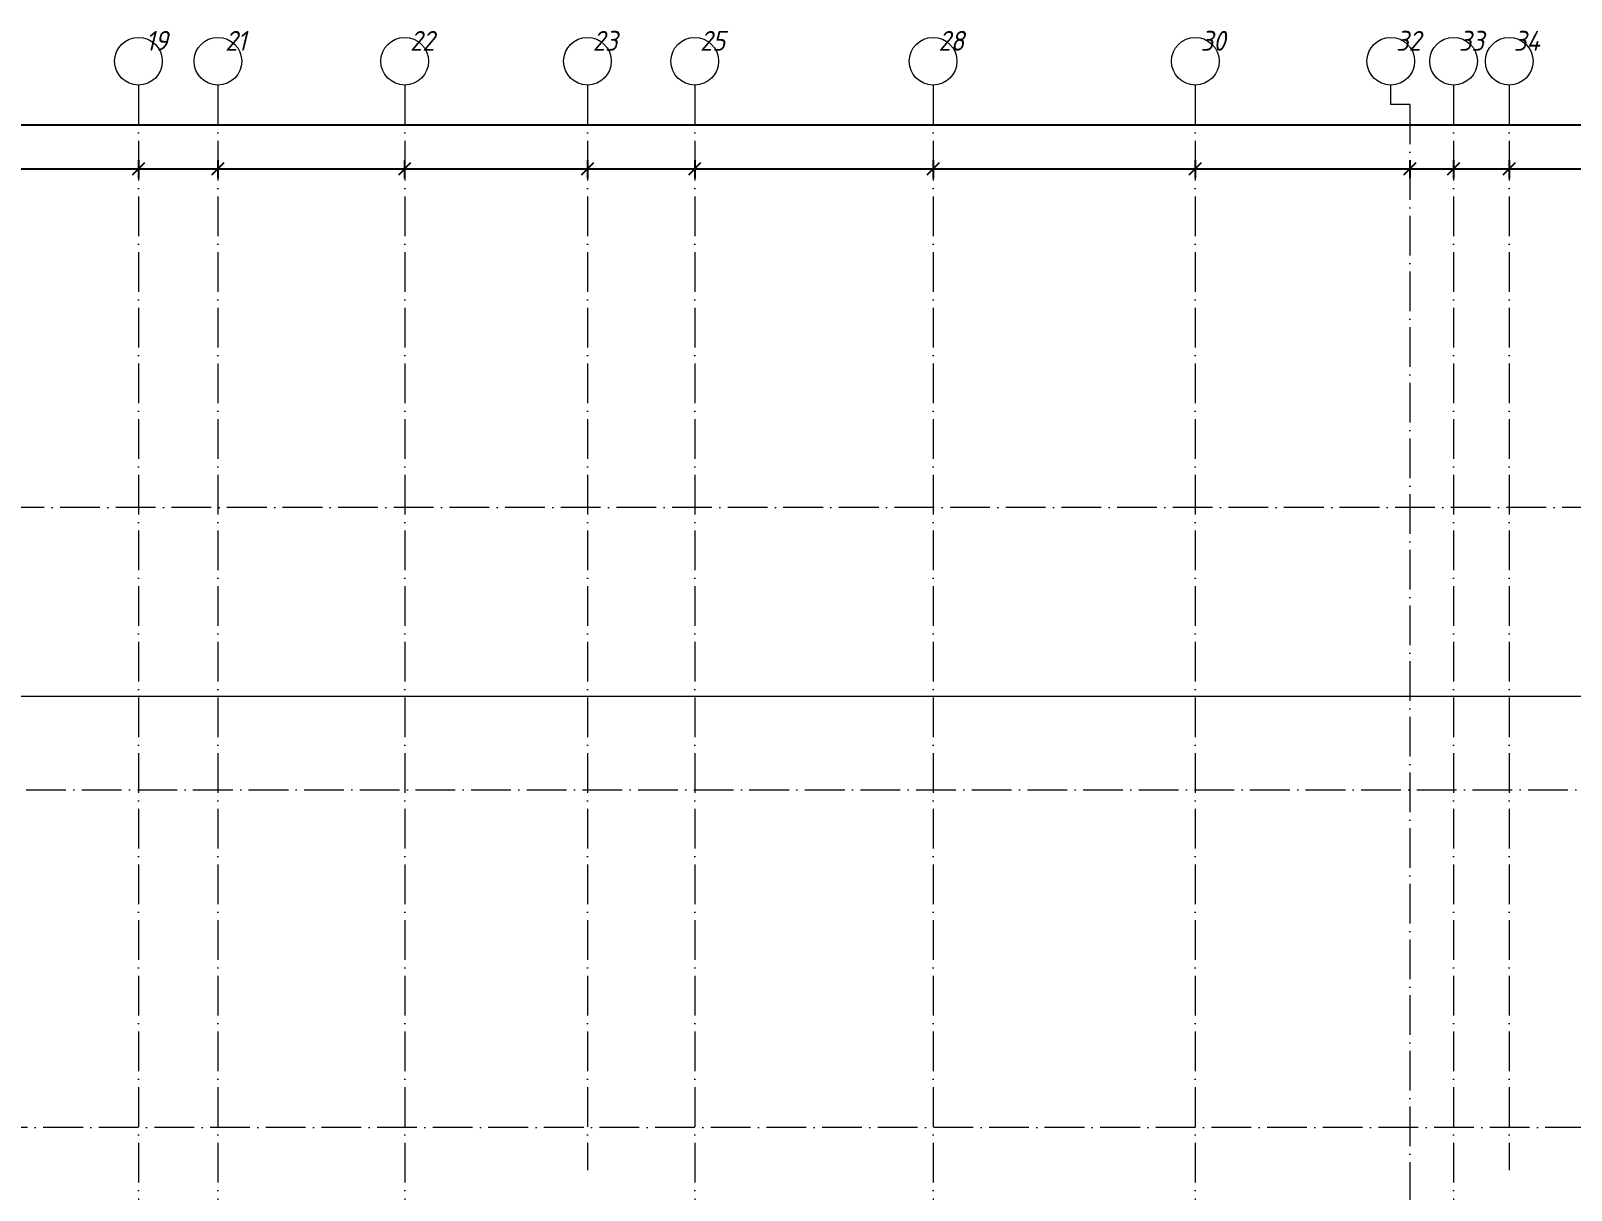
# Model space of a CAD drawing. Header units: millimetres. Extents: x -401725 to 250493, y 305116 to 802890.
# Drawn here: x 172280 to 191666, y 400537 to 415117 of the extents above; entities that cross this region are included whole.
import ezdxf

# ---------------------------------------------------------------- set-up
doc = ezdxf.new("R2010")
doc.units = ezdxf.units.MM
doc.linetypes.add('50_200_ШТРИХ_1Т_ш5_п1_п1_', pattern=[700, 500, -100, 0, -100])
for name, color, linetype, lineweight in [('A-____-____-DIMS', 7, 'Continuous', 9), ('S-GRID-____-IDEN', 7, 'Continuous', 9), ('S-GRID-____-OTLN', 7, 'Continuous', 9), ('S-GRID-____-OTLN-1', 7, '50_200_ШТРИХ_1Т_ш5_п1_п1_', 9)]:
    doc.layers.add(name, color=color, linetype=linetype, lineweight=lineweight)
doc.layers.add('G-____-____-SYMB-1', color=9, linetype='Continuous', lineweight=9, true_color=0x808080)
doc.styles.add('ISOCPEUR_I', font='isocpeui.ttf', dxfattribs={"width": 0.9, "height": 2.5})
doc.styles.add('ISOCPEUR_I_9', font='isocpeui.ttf', dxfattribs={"width": 0.9, "height": 250})
doc.dimstyles.new('ISO-2_5_0_9К_БОЛЬШОЙ_ОСИ', dxfattribs={"dimscale": 304.8, "dimtxt": 248.995294, "dimasz": 0.492126, "dimexe": 0.393701, "dimexo": 0, "dimgap": 0, "dimtad": 1, "dimdec": 0, "dimzin": 0, "dimdsep": 46, "dimtxsty": 'ISOCPEUR_I', "dimblk1": 'OBLIQUE', "dimblk2": 'OBLIQUE', "dimsah": 1, "dimcen": 0.09, "dimdle": 0.393701, "dimazin": 0, "dimtfac": 1, "dimtdec": 4, "dimtix": 1, "dimtmove": 0, "dimatfit": 3, "dimfxl": 1, "dimtvp": 1, "dimtolj": 1, "dimtzin": 0, "dimarcsym": 2})
doc.dimstyles.new('ISO-2_5_0_9К_БОЛЬШОЙ_ОСИ_2', dxfattribs={"dimscale": 304.8, "dimtxt": 248.995294, "dimasz": 0.492126, "dimexe": 0.393701, "dimexo": 0, "dimgap": 0, "dimtad": 1, "dimdec": 0, "dimzin": 0, "dimdsep": 46, "dimtxsty": 'ISOCPEUR_I_9', "dimblk1": 'OBLIQUE', "dimblk2": 'OBLIQUE', "dimsah": 1, "dimcen": 0.09, "dimdle": 0.393701, "dimazin": 0, "dimtfac": 1, "dimtdec": 4, "dimtix": 1, "dimtmove": 2, "dimatfit": 3, "dimfxl": 1, "dimtvp": 1, "dimtolj": 1, "dimtzin": 0, "dimarcsym": 2})

# ---------------------------------------------------------------- blocks, each defined once
blk = doc.blocks.new('Ось сетки - Круг_Ø6_00__ISO-2_5_0_9K_-25732049-АР1_План отверстий 3 этажа в осях 1-64_Ю-ЯЯ')
at = {"layer": 'S-GRID-____-IDEN'}
blk.add_circle((0, 0), 3, dxfattribs=at)
blk = doc.blocks.new('_Oblique')
at = {"color": 0, "linetype": 'ByBlock', "lineweight": -2}
blk.add_line((-0.5, -0.5), (0.5, 0.5), dxfattribs=at)
blk = doc.blocks.new('*D9777')
at = {"layer": 'A-____-____-DIMS', "color": 0, "lineweight": -2, "transparency": 16777216}
for p, q in [((171635, 413489), (171635, 413263)), ((173635, 413489), (173635, 413263)), ((171515, 413383), (173755, 413383))]:
    blk.add_line(p, q, dxfattribs=at)
at = {"layer": 'Defpoints', "color": 0, "transparency": 16777216}
for p in [(171635, 413489), (173635, 413489), (173635, 413383)]:
    blk.add_point(p, dxfattribs=at)
at = {"layer": 'A-____-____-DIMS', "color": 0, "lineweight": -2, "transparency": 16777216, "xscale": 150, "yscale": 150, "zscale": 150, "rotation": 180}
blk.add_blockref('_Oblique', (171635, 413383), dxfattribs=at)
at = {"layer": 'A-____-____-DIMS', "color": 0, "lineweight": -2, "transparency": 16777216, "xscale": 150, "yscale": 150, "zscale": 150}
blk.add_blockref('_Oblique', (173635, 413383), dxfattribs=at)
at = {"layer": 'A-____-____-DIMS', "color": 0, "transparency": 16777216, "insert": (172635, 413384), "char_height": 2.5, "width": 758.48, "attachment_point": 5, "style": 'ISOCPEUR_I'}
blk.add_mtext('\\A1;2000', dxfattribs=at)
blk = doc.blocks.new('*D9778')
at = {"layer": 'A-____-____-DIMS', "color": 0, "lineweight": -2, "transparency": 16777216}
for p, q in [((173635, 413489), (173635, 413263)), ((174635, 413489), (174635, 413263)), ((173515, 413383), (174755, 413383))]:
    blk.add_line(p, q, dxfattribs=at)
at = {"layer": 'Defpoints', "color": 0, "transparency": 16777216}
for p in [(173635, 413489), (174635, 413489), (174635, 413383)]:
    blk.add_point(p, dxfattribs=at)
at = {"layer": 'A-____-____-DIMS', "color": 0, "lineweight": -2, "transparency": 16777216, "xscale": 150, "yscale": 150, "zscale": 150, "rotation": 180}
blk.add_blockref('_Oblique', (173635, 413383), dxfattribs=at)
at = {"layer": 'A-____-____-DIMS', "color": 0, "lineweight": -2, "transparency": 16777216, "xscale": 150, "yscale": 150, "zscale": 150}
blk.add_blockref('_Oblique', (174635, 413383), dxfattribs=at)
at = {"layer": 'A-____-____-DIMS', "color": 0, "transparency": 16777216, "insert": (174135, 413384), "char_height": 2.5, "width": 701.02, "attachment_point": 5, "style": 'ISOCPEUR_I'}
blk.add_mtext('\\A1;1000', dxfattribs=at)
blk = doc.blocks.new('*D9779')
at = {"layer": 'A-____-____-DIMS', "color": 0, "lineweight": -2, "transparency": 16777216}
for p, q in [((174635, 413489), (174635, 413263)), ((176985, 413489), (176985, 413263)), ((174515, 413383), (177105, 413383))]:
    blk.add_line(p, q, dxfattribs=at)
at = {"layer": 'Defpoints', "color": 0, "transparency": 16777216}
for p in [(174635, 413489), (176985, 413489), (176985, 413383)]:
    blk.add_point(p, dxfattribs=at)
at = {"layer": 'A-____-____-DIMS', "color": 0, "lineweight": -2, "transparency": 16777216, "xscale": 150, "yscale": 150, "zscale": 150, "rotation": 180}
blk.add_blockref('_Oblique', (174635, 413383), dxfattribs=at)
at = {"layer": 'A-____-____-DIMS', "color": 0, "lineweight": -2, "transparency": 16777216, "xscale": 150, "yscale": 150, "zscale": 150}
blk.add_blockref('_Oblique', (176985, 413383), dxfattribs=at)
at = {"layer": 'A-____-____-DIMS', "color": 0, "transparency": 16777216, "insert": (175810, 413384), "char_height": 2.5, "width": 758.48, "attachment_point": 5, "style": 'ISOCPEUR_I'}
blk.add_mtext('\\A1;2350', dxfattribs=at)
blk = doc.blocks.new('*D9780')
at = {"layer": 'A-____-____-DIMS', "color": 0, "lineweight": -2, "transparency": 16777216}
for p, q in [((176985, 413489), (176985, 413263)), ((179285, 413489), (179285, 413263)), ((176865, 413383), (179405, 413383))]:
    blk.add_line(p, q, dxfattribs=at)
at = {"layer": 'Defpoints', "color": 0, "transparency": 16777216}
for p in [(176985, 413489), (179285, 413489), (179285, 413383)]:
    blk.add_point(p, dxfattribs=at)
at = {"layer": 'A-____-____-DIMS', "color": 0, "lineweight": -2, "transparency": 16777216, "xscale": 150, "yscale": 150, "zscale": 150, "rotation": 180}
blk.add_blockref('_Oblique', (176985, 413383), dxfattribs=at)
at = {"layer": 'A-____-____-DIMS', "color": 0, "lineweight": -2, "transparency": 16777216, "xscale": 150, "yscale": 150, "zscale": 150}
blk.add_blockref('_Oblique', (179285, 413383), dxfattribs=at)
at = {"layer": 'A-____-____-DIMS', "color": 0, "transparency": 16777216, "insert": (178135, 413384), "char_height": 2.5, "width": 758.48, "attachment_point": 5, "style": 'ISOCPEUR_I'}
blk.add_mtext('\\A1;2300', dxfattribs=at)
blk = doc.blocks.new('*D9781')
at = {"layer": 'A-____-____-DIMS', "color": 0, "lineweight": -2, "transparency": 16777216}
for p, q in [((179285, 413489), (179285, 413263)), ((180635, 413489), (180635, 413263)), ((179165, 413383), (180755, 413383))]:
    blk.add_line(p, q, dxfattribs=at)
at = {"layer": 'Defpoints', "color": 0, "transparency": 16777216}
for p in [(179285, 413489), (180635, 413489), (180635, 413383)]:
    blk.add_point(p, dxfattribs=at)
at = {"layer": 'A-____-____-DIMS', "color": 0, "lineweight": -2, "transparency": 16777216, "xscale": 150, "yscale": 150, "zscale": 150, "rotation": 180}
blk.add_blockref('_Oblique', (179285, 413383), dxfattribs=at)
at = {"layer": 'A-____-____-DIMS', "color": 0, "lineweight": -2, "transparency": 16777216, "xscale": 150, "yscale": 150, "zscale": 150}
blk.add_blockref('_Oblique', (180635, 413383), dxfattribs=at)
at = {"layer": 'A-____-____-DIMS', "color": 0, "transparency": 16777216, "insert": (179960, 413384), "char_height": 2.5, "width": 701.02, "attachment_point": 5, "style": 'ISOCPEUR_I'}
blk.add_mtext('\\A1;1350', dxfattribs=at)
blk = doc.blocks.new('*D9654')
at = {"layer": 'A-____-____-DIMS', "color": 0, "lineweight": -2, "transparency": 16777216}
for p, q in [((180635, 413489), (180635, 413263)), ((183635, 413489), (183635, 413263)), ((180515, 413383), (183755, 413383))]:
    blk.add_line(p, q, dxfattribs=at)
at = {"layer": 'Defpoints', "color": 0, "transparency": 16777216}
for p in [(180635, 413489), (183635, 413489), (183635, 413383)]:
    blk.add_point(p, dxfattribs=at)
at = {"layer": 'A-____-____-DIMS', "color": 0, "lineweight": -2, "transparency": 16777216, "xscale": 150, "yscale": 150, "zscale": 150, "rotation": 180}
blk.add_blockref('_Oblique', (180635, 413383), dxfattribs=at)
at = {"layer": 'A-____-____-DIMS', "color": 0, "lineweight": -2, "transparency": 16777216, "xscale": 150, "yscale": 150, "zscale": 150}
blk.add_blockref('_Oblique', (183635, 413383), dxfattribs=at)
at = {"layer": 'A-____-____-DIMS', "color": 0, "transparency": 16777216, "insert": (182135, 413384), "char_height": 2.5, "width": 758.48, "attachment_point": 5, "style": 'ISOCPEUR_I'}
blk.add_mtext('\\A1;3000', dxfattribs=at)
blk = doc.blocks.new('*D9655')
at = {"layer": 'A-____-____-DIMS', "color": 0, "lineweight": -2, "transparency": 16777216}
for p, q in [((183635, 413489), (183635, 413263)), ((186935, 413489), (186935, 413263)), ((183515, 413383), (187055, 413383))]:
    blk.add_line(p, q, dxfattribs=at)
at = {"layer": 'Defpoints', "color": 0, "transparency": 16777216}
for p in [(183635, 413489), (186935, 413489), (186935, 413383)]:
    blk.add_point(p, dxfattribs=at)
at = {"layer": 'A-____-____-DIMS', "color": 0, "lineweight": -2, "transparency": 16777216, "xscale": 150, "yscale": 150, "zscale": 150, "rotation": 180}
blk.add_blockref('_Oblique', (183635, 413383), dxfattribs=at)
at = {"layer": 'A-____-____-DIMS', "color": 0, "lineweight": -2, "transparency": 16777216, "xscale": 150, "yscale": 150, "zscale": 150}
blk.add_blockref('_Oblique', (186935, 413383), dxfattribs=at)
at = {"layer": 'A-____-____-DIMS', "color": 0, "transparency": 16777216, "insert": (185285, 413384), "char_height": 2.5, "width": 758.48, "attachment_point": 5, "style": 'ISOCPEUR_I'}
blk.add_mtext('\\A1;3300', dxfattribs=at)
blk = doc.blocks.new('*D9656')
at = {"layer": 'A-____-____-DIMS', "color": 0, "lineweight": -2, "transparency": 16777216}
for p, q in [((186935, 413489), (186935, 413263)), ((189635, 413489), (189635, 413263)), ((186815, 413383), (189755, 413383))]:
    blk.add_line(p, q, dxfattribs=at)
at = {"layer": 'Defpoints', "color": 0, "transparency": 16777216}
for p in [(186935, 413489), (189635, 413489), (189635, 413383)]:
    blk.add_point(p, dxfattribs=at)
at = {"layer": 'A-____-____-DIMS', "color": 0, "lineweight": -2, "transparency": 16777216, "xscale": 150, "yscale": 150, "zscale": 150, "rotation": 180}
blk.add_blockref('_Oblique', (186935, 413383), dxfattribs=at)
at = {"layer": 'A-____-____-DIMS', "color": 0, "lineweight": -2, "transparency": 16777216, "xscale": 150, "yscale": 150, "zscale": 150}
blk.add_blockref('_Oblique', (189635, 413383), dxfattribs=at)
at = {"layer": 'A-____-____-DIMS', "color": 0, "transparency": 16777216, "insert": (188285, 413384), "char_height": 2.5, "width": 758.48, "attachment_point": 5, "style": 'ISOCPEUR_I'}
blk.add_mtext('\\A1;2700', dxfattribs=at)
blk = doc.blocks.new('*D9657')
at = {"layer": 'A-____-____-DIMS', "color": 0, "lineweight": -2, "transparency": 16777216}
for p, q in [((189635, 413489), (189635, 413263)), ((190185, 413489), (190185, 413263)), ((189515, 413383), (190305, 413383))]:
    blk.add_line(p, q, dxfattribs=at)
at = {"layer": 'Defpoints', "color": 0, "transparency": 16777216}
for p in [(189635, 413489), (190185, 413489), (190185, 413383)]:
    blk.add_point(p, dxfattribs=at)
at = {"layer": 'A-____-____-DIMS', "color": 0, "lineweight": -2, "transparency": 16777216, "xscale": 150, "yscale": 150, "zscale": 150, "rotation": 180}
blk.add_blockref('_Oblique', (189635, 413383), dxfattribs=at)
at = {"layer": 'A-____-____-DIMS', "color": 0, "lineweight": -2, "transparency": 16777216, "xscale": 150, "yscale": 150, "zscale": 150}
blk.add_blockref('_Oblique', (190185, 413383), dxfattribs=at)
at = {"layer": 'A-____-____-DIMS', "color": 0, "transparency": 16777216, "insert": (189910, 413384), "char_height": 2.5, "width": 568.86, "attachment_point": 5, "style": 'ISOCPEUR_I'}
blk.add_mtext('\\A1;550', dxfattribs=at)
blk = doc.blocks.new('*D9658')
at = {"layer": 'A-____-____-DIMS', "color": 0, "lineweight": -2, "transparency": 16777216}
for p, q in [((190185, 413489), (190185, 413263)), ((190885, 413489), (190885, 413263)), ((190065, 413383), (191005, 413383))]:
    blk.add_line(p, q, dxfattribs=at)
at = {"layer": 'Defpoints', "color": 0, "transparency": 16777216}
for p in [(190185, 413489), (190885, 413489), (190885, 413383)]:
    blk.add_point(p, dxfattribs=at)
at = {"layer": 'A-____-____-DIMS', "color": 0, "lineweight": -2, "transparency": 16777216, "xscale": 150, "yscale": 150, "zscale": 150, "rotation": 180}
blk.add_blockref('_Oblique', (190185, 413383), dxfattribs=at)
at = {"layer": 'A-____-____-DIMS', "color": 0, "lineweight": -2, "transparency": 16777216, "xscale": 150, "yscale": 150, "zscale": 150}
blk.add_blockref('_Oblique', (190885, 413383), dxfattribs=at)
at = {"layer": 'A-____-____-DIMS', "color": 0, "transparency": 16777216, "insert": (190535, 413384), "char_height": 2.5, "width": 568.86, "attachment_point": 5, "style": 'ISOCPEUR_I'}
blk.add_mtext('\\A1;700', dxfattribs=at)
blk = doc.blocks.new('*D9659')
at = {"layer": 'A-____-____-DIMS', "color": 0, "lineweight": -2, "transparency": 16777216}
for p, q in [((190885, 413489), (190885, 413263)), ((193185, 413489), (193185, 413263)), ((190765, 413383), (193305, 413383))]:
    blk.add_line(p, q, dxfattribs=at)
at = {"layer": 'Defpoints', "color": 0, "transparency": 16777216}
for p in [(190885, 413489), (193185, 413489), (193185, 413383)]:
    blk.add_point(p, dxfattribs=at)
at = {"layer": 'A-____-____-DIMS', "color": 0, "lineweight": -2, "transparency": 16777216, "xscale": 150, "yscale": 150, "zscale": 150, "rotation": 180}
blk.add_blockref('_Oblique', (190885, 413383), dxfattribs=at)
at = {"layer": 'A-____-____-DIMS', "color": 0, "lineweight": -2, "transparency": 16777216, "xscale": 150, "yscale": 150, "zscale": 150}
blk.add_blockref('_Oblique', (193185, 413383), dxfattribs=at)
at = {"layer": 'A-____-____-DIMS', "color": 0, "transparency": 16777216, "insert": (192035, 413384), "char_height": 2.5, "width": 758.48, "attachment_point": 5, "style": 'ISOCPEUR_I'}
blk.add_mtext('\\A1;2300', dxfattribs=at)
blk = doc.blocks.new('*D9678')
at = {"layer": 'A-____-____-DIMS', "color": 0, "lineweight": -2, "transparency": 16777216}
for p, q in [((142215, 413935), (193569, 413935)), ((142335, 414041), (142335, 413815)), ((245955, 413935), (194448, 413935)), ((245835, 414041), (245835, 413815))]:
    blk.add_line(p, q, dxfattribs=at)
at = {"layer": 'Defpoints', "color": 0, "transparency": 16777216}
for p in [(142335, 414041), (245835, 414041), (245835, 413935)]:
    blk.add_point(p, dxfattribs=at)
at = {"layer": 'A-____-____-DIMS', "color": 0, "lineweight": -2, "transparency": 16777216, "xscale": 150, "yscale": 150, "zscale": 150, "rotation": 180}
blk.add_blockref('_Oblique', (142335, 413935), dxfattribs=at)
at = {"layer": 'A-____-____-DIMS', "color": 0, "lineweight": -2, "transparency": 16777216, "xscale": 150, "yscale": 150, "zscale": 150}
blk.add_blockref('_Oblique', (245835, 413935), dxfattribs=at)
at = {"layer": 'A-____-____-DIMS', "color": 0, "transparency": 16777216, "insert": (193468, 414262), "char_height": 250, "width": 1080.26, "attachment_point": 1, "line_spacing_factor": 1.149209, "style": 'ISOCPEUR_I_9'}
blk.add_mtext('\\A1;103500', dxfattribs=at)

msp = doc.modelspace()

# ---------------------------------------------------------------- linework, layer by layer
at = {"layer": 'G-____-____-SYMB-1'}
msp.add_line((139958.3354, 406751.2969), (249153.4234, 406751.2969), dxfattribs=at)
at = {"layer": 'S-GRID-____-OTLN'}
for p, q in [((189395.0478, 414191.4234), (189395.0478, 414435.0957)), ((189635.4376, 414191.4234), (189395.0478, 414191.4234))]:
    msp.add_line(p, q, dxfattribs=at)
at = {"layer": 'S-GRID-____-OTLN-1'}
for p, q in [((173635.4376, 414435.0957), (173635.4376, 390217.728)), ((174635.4376, 414435.0957), (174635.4376, 376433.8321)), ((176985.4376, 414435.0957), (176985.4376, 390217.728)), ((179285.4376, 414435.0957), (179285.4376, 400789.5746)), ((180635.4376, 414435.0957), (180635.4376, 376433.8321)), ((183635.4376, 414435.0957), (183635.4376, 376433.8321)), ((186935.4376, 414435.0957), (186935.4376, 390217.728)), ((190185.4376, 414435.0957), (190185.4376, 376433.8321)), ((190885.4376, 414435.0957), (190885.4376, 400789.5746)), ((189635.4376, 414191.4234), (189635.4376, 376572.5586)), ((248759.8442, 409123.2863), (140016.6674, 409123.2863)), ((140016.6674, 405573.2863), (248759.8442, 405573.2863)), ((191840.0354, 401323.2863), (140016.6674, 401323.2863))]:
    msp.add_line(p, q, dxfattribs=at)

# ---------------------------------------------------------------- block references
at = {"layer": 'S-GRID-____-IDEN', "xscale": 99.99999999999993, "yscale": 99.99999999999993, "zscale": 99.99999999999993, "rotation": 180}
for p in [(173635.4376, 414735.0957), (174635.4376, 414735.0957), (176985.4376, 414735.0957), (179285.4376, 414735.0957), (180635.4376, 414735.0957), (183635.4376, 414735.0957), (186935.4376, 414735.0957), (189395.0478, 414735.0957), (190185.4376, 414735.0957), (190885.4376, 414735.0957)]:
    msp.add_blockref('Ось сетки - Круг_Ø6_00__ISO-2_5_0_9K_-25732049-АР1_План отверстий 3 этажа в осях 1-64_Ю-ЯЯ', p, dxfattribs=at)

# ---------------------------------------------------------------- texts
at = {"layer": 'S-GRID-____-IDEN', "char_height": 250, "attachment_point": 1, "style": 'ISOCPEUR_I_9'}
for s, insert, width in [('19', (173726.5811, 415116.2831), 346.329), ('21', (174726.5811, 415116.2831), 346.329), ('22', (177052.7311, 415116.2831), 404.0505), ('23', (179352.7311, 415116.2831), 404.0505), ('25', (180702.7311, 415116.2831), 404.0505), ('28', (183702.7311, 415116.2831), 404.0505), ('30', (187002.7311, 415116.2831), 404.0505), ('32', (189462.3413, 415116.2831), 404.0505), ('33', (190252.7311, 415116.2831), 404.0505), ('34', (190943.7311, 415116.2831), 425.696062)]:
    msp.add_mtext(s, dxfattribs=dict(at, insert=insert, width=width))

# ---------------------------------------------------------------- dimensions: what is measured, and where the dimension line sits
at = {"layer": 'A-____-____-DIMS'}
dim = msp.add_linear_dim(base=(245835.4376, 413934.9129), p1=(142335.4376, 414040.9789), p2=(245835.4376, 414040.9789), dimstyle='ISO-2_5_0_9К_БОЛЬШОЙ_ОСИ_2', override={"dimpost": '<>', "dimfxl": 103500}, dxfattribs=at)
dim.commit()
dim.dimension.update_dxf_attribs({"geometry": '*D9678', "text_midpoint": (194008.2879, 414094.8602), "dimtype": 160})
for base, p1, p2, override, picture, middle in [((173635.4376, 413382.6936), (171635.4376, 413488.7596), (173635.4376, 413488.7596), {"dimpost": '<>', "dimfxl": 2000}, '*D9777', (172635.4376, 413383.9436)), ((174635.4376, 413382.6936), (173635.4376, 413488.7596), (174635.4376, 413488.7596), {"dimpost": '<>', "dimfxl": 1000}, '*D9778', (174135.4376, 413383.9436)), ((176985.4376, 413382.6936), (174635.4376, 413488.7596), (176985.4376, 413488.7596), {"dimpost": '<>', "dimfxl": 2350}, '*D9779', (175810.4376, 413383.9436)), ((179285.4376, 413382.6936), (176985.4376, 413488.7596), (179285.4376, 413488.7596), {"dimpost": '<>', "dimfxl": 2300}, '*D9780', (178135.4376, 413383.9436)), ((180635.4376, 413382.6936), (179285.4376, 413488.7596), (180635.4376, 413488.7596), {"dimpost": '<>', "dimfxl": 1350}, '*D9781', (179960.4376, 413383.9436)), ((183635.4376, 413382.6936), (180635.4376, 413488.7596), (183635.4376, 413488.7596), {"dimpost": '<>', "dimfxl": 3000}, '*D9654', (182135.4376, 413383.9436)), ((186935.4376, 413382.6936), (183635.4376, 413488.7596), (186935.4376, 413488.7596), {"dimpost": '<>', "dimfxl": 3300}, '*D9655', (185285.4376, 413383.9436)), ((189635.4376, 413382.6936), (186935.4376, 413488.7596), (189635.4376, 413488.7596), {"dimpost": '<>', "dimfxl": 2700}, '*D9656', (188285.4376, 413383.9597)), ((190185.4376, 413382.6936), (189635.4376, 413488.7596), (190185.4376, 413488.7596), {"dimpost": '<>', "dimfxl": 550}, '*D9657', (189910.4376, 413383.9436)), ((190885.4376, 413382.6936), (190185.4376, 413488.7596), (190885.4376, 413488.7596), {"dimpost": '<>', "dimfxl": 700}, '*D9658', (190535.4376, 413383.9597)), ((193185.4376, 413382.6936), (190885.4376, 413488.7596), (193185.4376, 413488.7596), {"dimpost": '<>', "dimfxl": 2300}, '*D9659', (192035.4376, 413383.9436))]:
    dim = msp.add_linear_dim(base=base, p1=p1, p2=p2, dimstyle='ISO-2_5_0_9К_БОЛЬШОЙ_ОСИ', override=override, dxfattribs=at)
    dim.commit()
    dim.dimension.update_dxf_attribs({"geometry": picture, "text_midpoint": middle})

doc.saveas('drawing.dxf')
